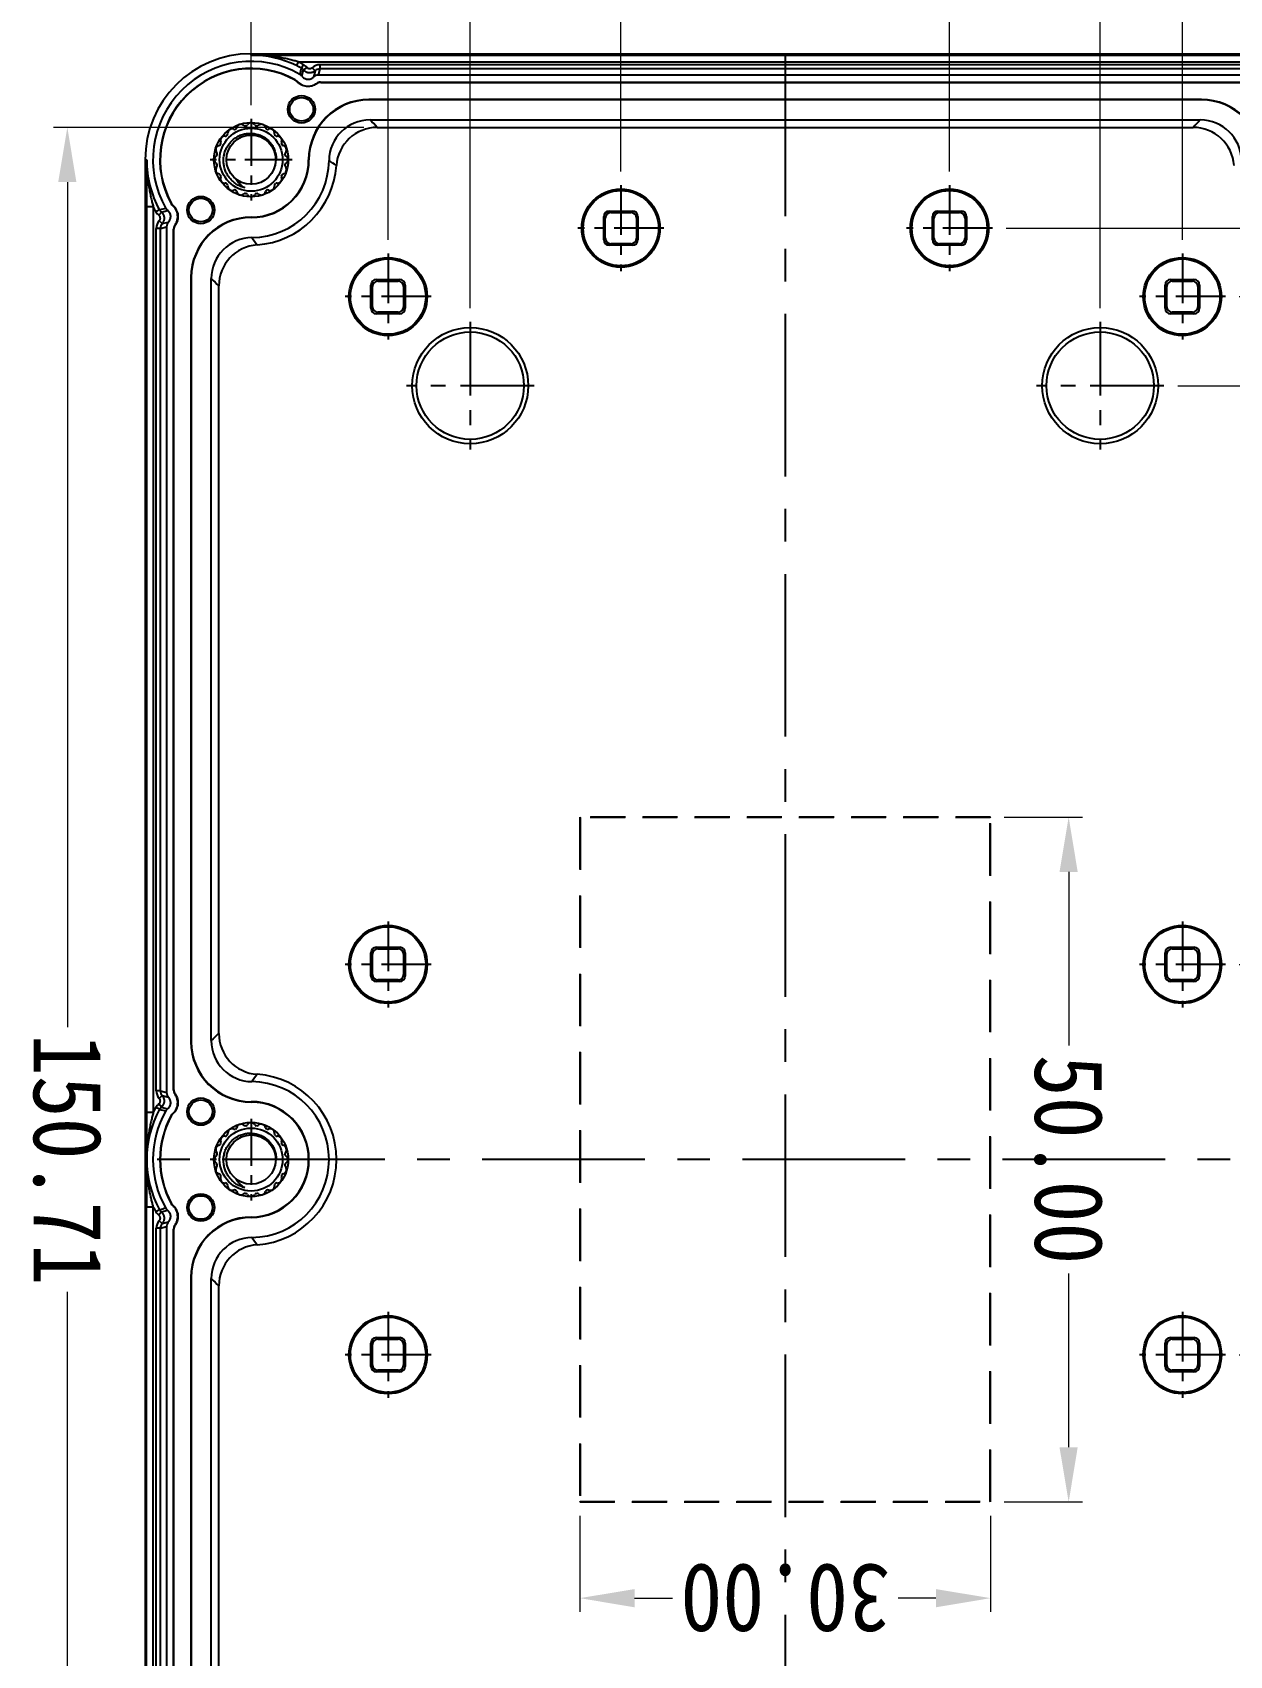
# Model space of a CAD drawing. Header units: millimetres. Extents: x 832 to 1628, y -1651 to -1095.
# Drawn here: x 1083.1 to 1170.5, y -1589.3 to -1470.8 of the extents above; entities that cross this region are included whole.
import ezdxf

# ---------------------------------------------------------------- set-up
doc = ezdxf.new("R2010")
doc.units = ezdxf.units.MM
doc.linetypes.add('CENTER', pattern=[50.8, 31.75, -6.35, 6.35, -6.35])
doc.linetypes.add('HIDDEN', pattern=[9.525, 6.35, -3.175])
doc.layers.add('dim', color=3, linetype='Continuous', lineweight=9)
doc.styles.add('FFS', font='simfang0.ttf', dxfattribs={"width": 0.9})
doc.dimstyles.new('YanXiu', dxfattribs={"dimtxt": 2.5, "dimasz": 2.2, "dimexe": 1, "dimexo": 0.6, "dimgap": 0.66, "dimtad": 0, "dimzin": 1, "dimdsep": 46, "dimtxsty": 'FFS', "dimcen": 0, "dimclrd": 256, "dimclre": 131, "dimclrt": 42, "dimazin": 0, "dimtfac": 1, "dimtofl": 0, "dimtmove": 0, "dimatfit": 3, "dimfxl": 1, "dimlwd": 5, "dimlwe": 5, "dimarcsym": 0})

# ---------------------------------------------------------------- blocks, each defined once
blk = doc.blocks.new('*D57')
at = {"layer": 'Defpoints', "color": 0}
for p in [(-15, 25), (-20.7, -25), (-15, -25)]:
    blk.add_point(p, dxfattribs=at)
at = {"layer": 'dim', "color": 131, "lineweight": 5}
for p, q in [((-16, 25), (-21.7, 25)), ((-16, -25), (-21.7, -25))]:
    blk.add_line(p, q, dxfattribs=at)
at = {"layer": 'dim', "lineweight": 5}
for p, q in [((-20.7, 21), (-20.7, 8.32)), ((-20.7, -21), (-20.7, -8.32))]:
    blk.add_line(p, q, dxfattribs=at)
at = {"layer": 'dim'}
for points in [[(-21.36, 21), (-20.03, 21), (-20.7, 25)], [(-21.36, -21), (-20.03, -21), (-20.7, -25)]]:
    blk.add_solid(points, dxfattribs=at)
at = {"layer": 'dim', "color": 42, "insert": (-20.7, 0), "char_height": 5, "attachment_point": 5, "rotation": 90, "style": 'FFS'}
blk.add_mtext('50.00', dxfattribs=at)
blk = doc.blocks.new('*D58')
at = {"layer": 'Defpoints', "color": 0}
for p in [(15, 32.02), (-15, 25), (15, 25)]:
    blk.add_point(p, dxfattribs=at)
at = {"layer": 'dim', "color": 131, "lineweight": 5}
for p, q in [((-15, 26), (-15, 33.02)), ((15, 26), (15, 33.02))]:
    blk.add_line(p, q, dxfattribs=at)
at = {"layer": 'dim', "lineweight": 5}
for p, q in [((-11, 32.02), (-8.24, 32.02)), ((11, 32.02), (8.24, 32.02))]:
    blk.add_line(p, q, dxfattribs=at)
at = {"layer": 'dim'}
for points in [[(-11, 32.69), (-11, 31.36), (-15, 32.02)], [(11, 32.69), (11, 31.36), (15, 32.02)]]:
    blk.add_solid(points, dxfattribs=at)
at = {"layer": 'dim', "color": 42, "insert": (0, 32.02), "char_height": 5, "attachment_point": 5, "style": 'FFS'}
blk.add_mtext('30.00', dxfattribs=at)
blk = doc.blocks.new('*D59')
at = {"layer": 'Defpoints', "color": 0}
for p in [(-32.14, 14.25), (-52.06, -14.25), (-32.14, -14.25)]:
    blk.add_point(p, dxfattribs=at)
at = {"layer": 'dim', "color": 131, "lineweight": 5}
for p, q in [((-33.14, 14.25), (-53.06, 14.25)), ((-33.14, -14.25), (-53.06, -14.25))]:
    blk.add_line(p, q, dxfattribs=at)
at = {"layer": 'dim', "lineweight": 5}
for p, q in [((-52.06, 10.25), (-52.06, 8.36)), ((-52.06, -10.25), (-52.06, -8.36))]:
    blk.add_line(p, q, dxfattribs=at)
at = {"layer": 'dim'}
for points in [[(-52.72, 10.25), (-51.39, 10.25), (-52.06, 14.25)], [(-52.72, -10.25), (-51.39, -10.25), (-52.06, -14.25)]]:
    blk.add_solid(points, dxfattribs=at)
at = {"layer": 'dim', "color": 42, "insert": (-52.06, 0), "char_height": 5, "attachment_point": 5, "rotation": 90, "style": 'FFS'}
blk.add_mtext('28.50', dxfattribs=at)
blk = doc.blocks.new('*D60')
at = {"layer": 'Defpoints', "color": 0}
for p in [(-27.66, 56.5), (-58.56, -56.5), (-27.66, -56.5)]:
    blk.add_point(p, dxfattribs=at)
at = {"layer": 'dim', "color": 131, "lineweight": 5}
for p, q in [((-28.66, 56.5), (-59.56, 56.5)), ((-28.66, -56.5), (-59.56, -56.5))]:
    blk.add_line(p, q, dxfattribs=at)
at = {"layer": 'dim', "lineweight": 5}
for p, q in [((-58.56, 52.5), (-58.56, 9.84)), ((-58.56, -52.5), (-58.56, -9.84))]:
    blk.add_line(p, q, dxfattribs=at)
at = {"layer": 'dim'}
for points in [[(-59.22, 52.5), (-57.89, 52.5), (-58.56, 56.5)], [(-59.22, -52.5), (-57.89, -52.5), (-58.56, -56.5)]]:
    blk.add_solid(points, dxfattribs=at)
at = {"layer": 'dim', "color": 42, "insert": (-58.56, 0), "char_height": 5, "attachment_point": 5, "rotation": 90, "style": 'FFS'}
blk.add_mtext('113.00', dxfattribs=at)
blk = doc.blocks.new('*D61')
at = {"layer": 'Defpoints', "color": 0}
for p in [(-32.14, 63), (-65.06, -63), (-32.14, -63)]:
    blk.add_point(p, dxfattribs=at)
at = {"layer": 'dim', "color": 131, "lineweight": 5}
for p, q in [((-33.14, 63), (-66.06, 63)), ((-33.14, -63), (-66.06, -63))]:
    blk.add_line(p, q, dxfattribs=at)
at = {"layer": 'dim', "lineweight": 5}
for p, q in [((-65.06, 59), (-65.06, 9.84)), ((-65.06, -59), (-65.06, -9.84))]:
    blk.add_line(p, q, dxfattribs=at)
at = {"layer": 'dim'}
for points in [[(-65.72, 59), (-64.39, 59), (-65.06, 63)], [(-65.72, -59), (-64.39, -59), (-65.06, -63)]]:
    blk.add_solid(points, dxfattribs=at)
at = {"layer": 'dim', "color": 42, "insert": (-65.06, 0), "char_height": 5, "attachment_point": 5, "rotation": 90, "style": 'FFS'}
blk.add_mtext('126.00', dxfattribs=at)
blk = doc.blocks.new('*D62')
at = {"layer": 'Defpoints', "color": 0}
for p in [(-15.14, 68), (-71.56, -68), (-15.14, -68)]:
    blk.add_point(p, dxfattribs=at)
at = {"layer": 'dim', "color": 131, "lineweight": 5}
for p, q in [((-16.14, 68), (-72.56, 68)), ((-16.14, -68), (-72.56, -68))]:
    blk.add_line(p, q, dxfattribs=at)
at = {"layer": 'dim', "lineweight": 5}
for p, q in [((-71.56, 64), (-71.56, 9.84)), ((-71.56, -64), (-71.56, -9.84))]:
    blk.add_line(p, q, dxfattribs=at)
at = {"layer": 'dim'}
for points in [[(-72.22, 64), (-70.89, 64), (-71.56, 68)], [(-72.22, -64), (-70.89, -64), (-71.56, -68)]]:
    blk.add_solid(points, dxfattribs=at)
at = {"layer": 'dim', "color": 42, "insert": (-71.56, 0), "char_height": 5, "attachment_point": 5, "rotation": 90, "style": 'FFS'}
blk.add_mtext('136.00', dxfattribs=at)
blk = doc.blocks.new('*D64')
at = {"layer": 'Defpoints', "color": 0}
for p in [(-12, -71.14), (12, -71.14), (12, -86.22)]:
    blk.add_point(p, dxfattribs=at)
at = {"layer": 'dim', "color": 131, "lineweight": 5}
for p, q in [((-12, -72.14), (-12, -87.22)), ((12, -72.14), (12, -87.22))]:
    blk.add_line(p, q, dxfattribs=at)
at = {"layer": 'dim', "lineweight": 5}
for p, q in [((-16, -86.22), (-20, -86.22)), ((16, -86.22), (20, -86.22))]:
    blk.add_line(p, q, dxfattribs=at)
at = {"layer": 'dim'}
for points in [[(-16, -85.55), (-16, -86.89), (-12, -86.22)], [(16, -85.55), (16, -86.89), (12, -86.22)]]:
    blk.add_solid(points, dxfattribs=at)
at = {"layer": 'dim', "color": 42, "insert": (0, -86.22), "char_height": 5, "attachment_point": 5, "style": 'FFS'}
blk.add_mtext('24.00', dxfattribs=at)
blk = doc.blocks.new('*D65')
at = {"layer": 'Defpoints', "color": 0}
for p in [(-23, -61.16), (23, -61.16), (23, -91.72)]:
    blk.add_point(p, dxfattribs=at)
at = {"layer": 'dim', "color": 131, "lineweight": 5}
for p, q in [((-23, -62.16), (-23, -92.72)), ((23, -62.16), (23, -92.72))]:
    blk.add_line(p, q, dxfattribs=at)
at = {"layer": 'dim', "lineweight": 5}
for p, q in [((-19, -91.72), (-8.37, -91.72)), ((19, -91.72), (8.37, -91.72))]:
    blk.add_line(p, q, dxfattribs=at)
at = {"layer": 'dim'}
for points in [[(-19, -91.05), (-19, -92.39), (-23, -91.72)], [(19, -91.05), (19, -92.39), (23, -91.72)]]:
    blk.add_solid(points, dxfattribs=at)
at = {"layer": 'dim', "color": 42, "insert": (0, -91.72), "char_height": 5, "attachment_point": 5, "style": 'FFS'}
blk.add_mtext('46.00', dxfattribs=at)
blk = doc.blocks.new('*D66')
at = {"layer": 'Defpoints', "color": 0}
for p in [(-29, -66.14), (29, -66.14), (29, -97.22)]:
    blk.add_point(p, dxfattribs=at)
at = {"layer": 'dim', "color": 131, "lineweight": 5}
for p, q in [((-29, -67.14), (-29, -98.22)), ((29, -67.14), (29, -98.22))]:
    blk.add_line(p, q, dxfattribs=at)
at = {"layer": 'dim', "lineweight": 5}
for p, q in [((-25, -97.22), (-8.32, -97.22)), ((25, -97.22), (8.32, -97.22))]:
    blk.add_line(p, q, dxfattribs=at)
at = {"layer": 'dim'}
for points in [[(-25, -96.55), (-25, -97.89), (-29, -97.22)], [(25, -96.55), (25, -97.89), (29, -97.22)]]:
    blk.add_solid(points, dxfattribs=at)
at = {"layer": 'dim', "color": 42, "insert": (0, -97.22), "char_height": 5, "attachment_point": 5, "style": 'FFS'}
blk.add_mtext('58.00', dxfattribs=at)
blk = doc.blocks.new('*D67')
at = {"layer": 'Defpoints', "color": 0}
for p in [(-39, -75.98), (39, -75.98), (39, -102.72)]:
    blk.add_point(p, dxfattribs=at)
at = {"layer": 'dim', "color": 131, "lineweight": 5}
for p, q in [((-39, -76.98), (-39, -103.72)), ((39, -76.98), (39, -103.72))]:
    blk.add_line(p, q, dxfattribs=at)
at = {"layer": 'dim', "lineweight": 5}
for p, q in [((-35, -102.72), (-8.33, -102.72)), ((35, -102.72), (8.33, -102.72))]:
    blk.add_line(p, q, dxfattribs=at)
at = {"layer": 'dim'}
for points in [[(-35, -102.05), (-35, -103.39), (-39, -102.72)], [(35, -102.05), (35, -103.39), (39, -102.72)]]:
    blk.add_solid(points, dxfattribs=at)
at = {"layer": 'dim', "color": 42, "insert": (0, -102.72), "char_height": 5, "attachment_point": 5, "style": 'FFS'}
blk.add_mtext('78.00', dxfattribs=at)
blk = doc.blocks.new('*D68')
at = {"layer": 'Defpoints', "color": 0}
for p in [(29.78, 75.36), (52.42, 75.36), (29.78, -75.36)]:
    blk.add_point(p, dxfattribs=at)
at = {"layer": 'dim', "color": 131, "lineweight": 5}
for p, q in [((30.78, 75.36), (53.42, 75.36)), ((30.78, -75.36), (53.42, -75.36))]:
    blk.add_line(p, q, dxfattribs=at)
at = {"layer": 'dim', "lineweight": 5}
for p, q in [((52.42, 71.36), (52.42, 9.66)), ((52.42, -71.36), (52.42, -9.66))]:
    blk.add_line(p, q, dxfattribs=at)
at = {"layer": 'dim'}
for points in [[(51.76, 71.36), (53.09, 71.36), (52.42, 75.36)], [(51.76, -71.36), (53.09, -71.36), (52.42, -75.36)]]:
    blk.add_solid(points, dxfattribs=at)
at = {"layer": 'dim', "color": 42, "insert": (52.42, 0), "char_height": 5, "attachment_point": 5, "rotation": 90, "style": 'FFS'}
blk.add_mtext('150.71', dxfattribs=at)
blk = doc.blocks.new('*u2')
at = {"color": 7}
for radius in [2.3, 1.8]:
    blk.add_circle((0, 0), radius, dxfattribs=at)
for centre, radius, start, end in [((-0.74, 2.27), 0.315, 48.2919, 167.7081), ((-0.43, 2.62), 0.15, 228.2919, 279.2779), ((0, 0), 2.5, 98.7221, 99.2779), ((-0.4, 2.62), 0.15, 278.7221, 329.7081), ((0, 2.38), 0.315, 30.2919, 149.7081), ((0.4, 2.62), 0.15, 210.2919, 261.2779), ((0, 0), 2.5, 80.7221, 81.2779), ((0.43, 2.62), 0.15, 260.7221, 311.7081), ((0.74, 2.27), 0.315, 12.2919, 131.7081), ((-1.93, 1.4), 0.315, 84.2919, 203.7081), ((-2.36, 1.21), 0.15, 332.7221, 23.7081), ((-1.88, 1.86), 0.15, 264.2919, 315.2779), ((0, 0), 2.5, 134.7221, 135.2779), ((-1.86, 1.88), 0.15, 314.7221, 5.7081), ((-1.4, 1.93), 0.315, 66.2919, 185.7081), ((-1.21, 2.36), 0.15, 246.2919, 297.2779), ((0, 0), 2.5, 116.7221, 117.2779), ((-1.19, 2.37), 0.15, 296.7221, 347.7081), ((1.19, 2.37), 0.15, 192.2919, 243.2779), ((0, 0), 2.5, 62.7221, 63.2779), ((1.21, 2.36), 0.15, 242.7221, 293.7081), ((1.4, 1.93), 0.315, 354.2919, 113.7081), ((1.86, 1.88), 0.15, 174.2919, 225.2779), ((0, 0), 2.5, 44.7221, 45.2779), ((1.88, 1.86), 0.15, 224.7221, 275.7081), ((1.93, 1.4), 0.315, 336.2919, 95.7081), ((2.36, 1.21), 0.15, 156.2919, 207.2779), ((-2.38, 0), 0.315, 120.2919, 239.7081), ((-2.27, 0.74), 0.315, 102.2919, 221.7081), ((-2.62, 0.4), 0.15, 300.2919, 351.2779), ((-2.62, 0.43), 0.15, 350.7221, 41.7081), ((0, 0), 2.5, 170.7221, 171.2779), ((-2.37, 1.19), 0.15, 282.2919, 333.2779), ((0, 0), 2.5, 152.7221, 153.2779), ((-0.02, -0.06), 1.81, 152.3755, 178.1396), ((0, 0), 2.5, 26.7221, 27.2779), ((2.37, 1.19), 0.15, 206.7221, 257.7081), ((2.27, 0.74), 0.315, 318.2919, 77.7081), ((2.62, 0.43), 0.15, 138.2919, 189.2779), ((0, 0), 2.5, 8.7221, 9.2779), ((2.62, 0.4), 0.15, 188.7221, 239.7081), ((2.38, 0), 0.315, 300.2919, 59.7081), ((-2.27, -0.74), 0.315, 138.2919, 257.7081), ((-2.62, -0.4), 0.15, 8.7221, 59.7081), ((-2.62, -0.43), 0.15, 318.2919, 9.2779), ((0, 0), 2.5, 188.7221, 189.2779), ((-2.37, -1.19), 0.15, 26.7221, 77.7081), ((0, 0), 2.5, 206.7221, 207.2779), ((-2.36, -1.21), 0.15, 336.2919, 27.2779), ((2.36, -1.21), 0.15, 152.7221, 203.7081), ((0, 0), 2.5, 332.7221, 333.2779), ((2.37, -1.19), 0.15, 102.2919, 153.2779), ((2.27, -0.74), 0.315, 282.2919, 41.7081), ((2.62, -0.4), 0.15, 120.2919, 171.2779), ((0, 0), 2.5, 350.7221, 351.2779), ((2.62, -0.43), 0.15, 170.7221, 221.7081), ((-1.93, -1.4), 0.315, 156.2919, 275.7081), ((-1.88, -1.86), 0.15, 44.7221, 95.7081), ((0, 0), 2.5, 224.7221, 225.2779), ((-1.86, -1.88), 0.15, 354.2919, 45.2779), ((-1.4, -1.93), 0.315, 174.2919, 293.7081), ((-1.21, -2.36), 0.15, 62.7221, 113.7081), ((0, 0), 2.5, 242.7221, 243.2779), ((-1.19, -2.37), 0.15, 12.2919, 63.2779), ((-0.74, -2.27), 0.315, 192.2919, 311.7081), ((0.74, -2.27), 0.315, 228.2919, 347.7081), ((1.19, -2.37), 0.15, 116.7221, 167.7081), ((0, 0), 2.5, 296.7221, 297.2779), ((1.21, -2.36), 0.15, 66.2919, 117.2779), ((1.4, -1.93), 0.315, 246.2919, 5.7081), ((1.86, -1.88), 0.15, 134.7221, 185.7081), ((0, 0), 2.5, 314.7221, 315.2779), ((1.88, -1.86), 0.15, 84.2919, 135.2779), ((1.93, -1.4), 0.315, 264.2919, 23.7081), ((-0.43, -2.62), 0.15, 80.7221, 131.7081), ((0, 0), 2.5, 260.7221, 261.2779), ((-0.4, -2.62), 0.15, 30.2919, 81.2779), ((0, -2.38), 0.315, 210.2919, 329.7081), ((0.4, -2.62), 0.15, 98.7221, 149.7081), ((0, 0), 2.5, 278.7221, 279.2779), ((0.43, -2.62), 0.15, 48.2919, 99.2779)]:
    blk.add_arc(centre, radius, start, end, dxfattribs=at)
for points, start_tangent, end_tangent in [([(0.47, 2.05), (0.76, 1.95), (1.04, 1.81), (1.29, 1.62), (1.51, 1.41), (1.69, 1.17), (1.84, 0.9), (1.94, 0.61), (2, 0.3), (2.02, 0)], (0.968084, -0.250628), (-0.030097, -0.999547)), ([(1.12, 1.41), (1, 1.59), (0.84, 1.76), (0.67, 1.91), (0.47, 2.05)], (-0.515868, 0.856668), (-0.861506, 0.507748)), ([(2.02, 0), (1.98, -0.33), (1.89, -0.65), (1.75, -0.94), (1.56, -1.21), (1.34, -1.44), (1.08, -1.63), (0.79, -1.78), (0.49, -1.88), (0.18, -1.92), (-0.14, -1.91), (-0.45, -1.85), (-0.74, -1.75), (-1.02, -1.59), (-1.26, -1.39), (-1.46, -1.16), (-1.63, -0.9), (-1.74, -0.61), (-1.81, -0.31), (-1.83, 0)], (-0.030097, -0.999547), (0.033238, 0.999447))]:
    blk.add_spline(points, degree=3, dxfattribs=dict(at, start_tangent=start_tangent, end_tangent=end_tangent))
blk = doc.blocks.new('u179')
at = {"color": 1, "linetype": 'CENTER', "ltscale": 0.373905}
for p, q in [((0, -80.738), (0, 80.738)), ((-46.738, 0), (46.738, 0))]:
    blk.add_line(p, q, dxfattribs=at)
at = {"color": 7}
for p, q in [((46.738, -73), (46.738, 73)), ((46.142, 69.558), (46.142, 3.442)), ((46.642, 69.558), (46.642, 3.442)), ((44.641, 67.919), (44.641, 5.081)), ((44.662, 67.926), (44.662, 5.074)), ((45.173, 4.897), (45.173, 68.103)), ((45.628, 67.984), (45.628, 5.016)), ((45.928, 67.984), (45.928, 5.016)), ((41.907, 64.313), (41.907, 8.687)), ((43.369, 8.6), (43.369, 64.4)), ((43.395, 8.6), (43.395, 64.4)), ((41.357, 63.785), (41.357, 9.215)), ((-29.737, 15.387), (-29.85, 15.5)), ((-29.85, 15.5), (-28.15, 15.5)), ((-28.263, 15.387), (-28.15, 15.5)), ((28.15, 15.5), (29.85, 15.5)), ((28.263, 15.387), (28.15, 15.5)), ((29.737, 15.387), (29.85, 15.5)), ((-30.137, 14.987), (-30.25, 15.1)), ((-30.25, 13.4), (-30.25, 15.1)), ((-30.137, 13.513), (-30.137, 14.987)), ((-29.737, 15.387), (-28.263, 15.387)), ((-27.863, 14.987), (-27.75, 15.1)), ((-27.863, 14.987), (-27.863, 13.513)), ((-27.75, 15.1), (-27.75, 13.4)), ((27.75, 13.4), (27.75, 15.1)), ((27.863, 14.987), (27.75, 15.1)), ((27.863, 13.513), (27.863, 14.987)), ((28.263, 15.387), (29.737, 15.387)), ((30.137, 14.987), (30.25, 15.1)), ((30.137, 14.987), (30.137, 13.513)), ((30.25, 15.1), (30.25, 13.4)), ((-30.137, 13.513), (-30.25, 13.4)), ((-29.737, 13.113), (-29.85, 13)), ((-28.263, 13.113), (-29.737, 13.113)), ((-28.263, 13.113), (-28.15, 13)), ((-27.863, 13.513), (-27.75, 13.4)), ((27.863, 13.513), (27.75, 13.4)), ((28.263, 13.113), (28.15, 13)), ((29.737, 13.113), (28.263, 13.113)), ((29.737, 13.113), (29.85, 13)), ((30.137, 13.513), (30.25, 13.4)), ((-28.15, 13), (-29.85, 13)), ((29.85, 13), (28.15, 13)), ((43.369, 8.6), (43.395, 8.6)), ((44.567, 4.78), (44.547, 4.789)), ((45.628, 5.016), (45.173, 4.897)), ((45.628, 5.016), (45.928, 5.016)), ((38.998, 4.226), (38.998, 4.2)), ((45.49, 4.671), (45.035, 4.552)), ((45.555, 3.824), (45.099, 3.705)), ((45.49, 4.671), (45.707, 4.464)), ((45.555, 3.824), (45.738, 4.062)), ((45.689, 3.668), (45.952, 3.812)), ((44.725, 3.355), (44.709, 3.341)), ((44.831, 3.223), (44.814, 3.209)), ((46.642, 3.442), (46.142, 3.442)), ((44.725, -3.355), (44.709, -3.341)), ((44.831, -3.223), (44.814, -3.209)), ((46.142, -69.558), (46.142, -3.442)), ((46.142, -3.442), (46.642, -3.442)), ((46.642, -69.558), (46.642, -3.442)), ((38.998, -4.226), (38.998, -4.2)), ((45.49, -4.671), (45.035, -4.552)), ((45.555, -3.824), (45.099, -3.705)), ((45.49, -4.671), (45.707, -4.464)), ((45.555, -3.824), (45.738, -4.062)), ((45.689, -3.668), (45.952, -3.812)), ((44.567, -4.78), (44.547, -4.789)), ((44.641, -5.081), (44.641, -67.919)), ((44.662, -5.074), (44.662, -67.926)), ((45.173, -68.103), (45.173, -4.897)), ((45.628, -5.016), (45.173, -4.897)), ((45.628, -5.016), (45.628, -67.984)), ((45.628, -5.016), (45.928, -5.016)), ((45.928, -5.016), (45.928, -67.984)), ((41.357, -9.215), (41.357, -63.785)), ((41.907, -8.687), (41.907, -64.313)), ((43.369, -64.4), (43.369, -8.6)), ((43.369, -8.6), (43.395, -8.6)), ((43.395, -64.4), (43.395, -8.6)), ((-29.737, -13.113), (-29.85, -13)), ((-29.85, -13), (-28.15, -13)), ((-28.263, -13.113), (-28.15, -13)), ((28.15, -13), (29.85, -13)), ((28.263, -13.113), (28.15, -13)), ((29.737, -13.113), (29.85, -13)), ((-30.137, -13.513), (-30.25, -13.4)), ((-30.25, -15.1), (-30.25, -13.4)), ((-30.137, -14.987), (-30.137, -13.513)), ((-29.737, -13.113), (-28.263, -13.113)), ((-27.863, -13.513), (-27.75, -13.4)), ((-27.863, -13.513), (-27.863, -14.987)), ((-27.75, -13.4), (-27.75, -15.1)), ((27.75, -15.1), (27.75, -13.4)), ((27.863, -13.513), (27.75, -13.4)), ((27.863, -14.987), (27.863, -13.513)), ((28.263, -13.113), (29.737, -13.113)), ((30.137, -13.513), (30.25, -13.4)), ((30.137, -13.513), (30.137, -14.987)), ((30.25, -13.4), (30.25, -15.1)), ((-30.137, -14.987), (-30.25, -15.1)), ((-29.737, -15.387), (-29.85, -15.5)), ((-28.263, -15.387), (-29.737, -15.387)), ((-28.263, -15.387), (-28.15, -15.5)), ((-27.863, -14.987), (-27.75, -15.1)), ((27.863, -14.987), (27.75, -15.1)), ((28.263, -15.387), (28.15, -15.5)), ((29.737, -15.387), (28.263, -15.387)), ((29.737, -15.387), (29.85, -15.5)), ((30.137, -14.987), (30.25, -15.1)), ((-28.15, -15.5), (-29.85, -15.5)), ((29.85, -15.5), (28.15, -15.5)), ((-30.137, -62.263), (-30.25, -62.15)), ((-30.25, -63.85), (-30.25, -62.15)), ((-30.137, -63.737), (-30.137, -62.263)), ((-29.85, -61.75), (-28.15, -61.75)), ((-29.737, -61.863), (-29.85, -61.75)), ((-29.737, -61.863), (-28.263, -61.863)), ((-28.263, -61.863), (-28.15, -61.75)), ((-27.863, -62.263), (-27.75, -62.15)), ((-27.863, -62.263), (-27.863, -63.737)), ((-27.75, -62.15), (-27.75, -63.85)), ((27.863, -62.263), (27.75, -62.15)), ((27.75, -63.85), (27.75, -62.15)), ((27.863, -63.737), (27.863, -62.263)), ((28.15, -61.75), (29.85, -61.75)), ((28.263, -61.863), (28.15, -61.75)), ((28.263, -61.863), (29.737, -61.863)), ((29.737, -61.863), (29.85, -61.75)), ((30.137, -62.263), (30.25, -62.15)), ((30.137, -62.263), (30.137, -63.737)), ((30.25, -62.15), (30.25, -63.85)), ((-30.137, -63.737), (-30.25, -63.85)), ((-27.863, -63.737), (-27.75, -63.85)), ((27.863, -63.737), (27.75, -63.85)), ((30.137, -63.737), (30.25, -63.85)), ((-29.737, -64.137), (-29.85, -64.25)), ((-28.15, -64.25), (-29.85, -64.25)), ((-28.263, -64.137), (-29.737, -64.137)), ((-28.263, -64.137), (-28.15, -64.25)), ((28.263, -64.137), (28.15, -64.25)), ((29.85, -64.25), (28.15, -64.25)), ((29.737, -64.137), (28.263, -64.137)), ((29.737, -64.137), (29.85, -64.25)), ((43.369, -64.4), (43.395, -64.4)), ((-13.137, -67.263), (-13.25, -67.15)), ((-13.25, -68.85), (-13.25, -67.15)), ((-13.137, -68.737), (-13.137, -67.263)), ((-12.85, -66.75), (-11.15, -66.75)), ((-12.737, -66.863), (-12.85, -66.75)), ((-12.737, -66.863), (-11.263, -66.863)), ((-11.263, -66.863), (-11.15, -66.75)), ((-10.863, -67.263), (-10.75, -67.15)), ((-10.863, -67.263), (-10.863, -68.737)), ((-10.75, -67.15), (-10.75, -68.85)), ((10.863, -67.263), (10.75, -67.15)), ((10.75, -68.85), (10.75, -67.15)), ((10.863, -68.737), (10.863, -67.263)), ((11.15, -66.75), (12.85, -66.75)), ((11.263, -66.863), (11.15, -66.75)), ((11.263, -66.863), (12.737, -66.863)), ((12.737, -66.863), (12.85, -66.75)), ((13.137, -67.263), (13.25, -67.15)), ((13.137, -67.263), (13.137, -68.737)), ((13.25, -67.15), (13.25, -68.85)), ((44.567, -68.22), (44.547, -68.211)), ((45.49, -68.329), (45.035, -68.448)), ((45.628, -67.984), (45.173, -68.103)), ((45.49, -68.329), (45.707, -68.536)), ((45.628, -67.984), (45.928, -67.984)), ((-13.137, -68.737), (-13.25, -68.85)), ((-12.737, -69.137), (-12.85, -69.25)), ((-11.15, -69.25), (-12.85, -69.25)), ((-11.263, -69.137), (-12.737, -69.137)), ((-11.263, -69.137), (-11.15, -69.25)), ((-10.863, -68.737), (-10.75, -68.85)), ((10.863, -68.737), (10.75, -68.85)), ((11.263, -69.137), (11.15, -69.25)), ((12.85, -69.25), (11.15, -69.25)), ((12.737, -69.137), (11.263, -69.137)), ((12.737, -69.137), (12.85, -69.25)), ((13.137, -68.737), (13.25, -68.85)), ((38.998, -68.774), (38.998, -68.8)), ((44.725, -69.645), (44.709, -69.659)), ((44.831, -69.777), (44.814, -69.791)), ((45.555, -69.176), (45.099, -69.295)), ((45.555, -69.176), (45.738, -68.938)), ((45.689, -69.332), (45.952, -69.188)), ((46.142, -69.558), (46.642, -69.558)), ((34.774, -72.998), (34.8, -72.998)), ((46.738, -73), (46.628, -73)), ((29.785, -75.357), (-29.785, -75.357)), ((30.313, -75.907), (-30.313, -75.907)), ((-30.4, -77.369), (30.4, -77.369)), ((-30.4, -77.369), (-30.4, -77.395)), ((-30.4, -77.395), (30.4, -77.395)), ((30.4, -77.369), (30.4, -77.395)), ((-34.103, -79.173), (34.103, -79.173)), ((33.926, -78.662), (-33.926, -78.662)), ((33.919, -78.641), (-33.919, -78.641)), ((33.984, -79.628), (34.103, -79.173)), ((34.22, -78.567), (34.211, -78.547)), ((34.329, -79.49), (34.448, -79.035)), ((35.295, -79.099), (35.176, -79.555)), ((35.645, -78.725), (35.659, -78.709)), ((35.777, -78.831), (35.791, -78.814)), ((35.558, -80.142), (-35.558, -80.142)), ((-33.984, -79.628), (33.984, -79.628)), ((-33.984, -79.928), (33.984, -79.928)), ((33.984, -79.928), (33.984, -79.628)), ((34.536, -79.707), (34.329, -79.49)), ((34.938, -79.738), (35.176, -79.555)), ((35.188, -79.952), (35.332, -79.689)), ((35.558, -80.142), (35.688, -79.872)), ((39.018, -80.738), (-39.018, -80.738)), ((39.018, -80.642), (-39, -80.642)), ((39.018, -80.738), (39.018, -80.642))]:
    blk.add_line(p, q, dxfattribs=at)
at = {"color": 3, "linetype": 'HIDDEN', "ltscale": 0.4}
for p, q in [((15, 25), (-15, 25)), ((14.974, 24.974), (-14.974, 24.974)), ((-15, -25), (15, -25)), ((-14.974, -24.974), (14.974, -24.974))]:
    blk.add_line(p, q, dxfattribs=at)
at = {"color": 3, "linetype": 'HIDDEN', "ltscale": 0.6}
for p, q in [((-15, 25), (-15, -25)), ((-14.974, 24.974), (-14.974, -24.974)), ((14.974, -24.974), (14.974, 24.974)), ((15, -25), (15, 25))]:
    blk.add_line(p, q, dxfattribs=at)
at = {"color": 3, "linetype": 'HIDDEN'}
for p, q in [((-15, 25), (-14.974, 24.974)), ((15, 25), (14.974, 24.974)), ((-15, -25), (-14.974, -24.974)), ((15, -25), (14.974, -24.974))]:
    blk.add_line(p, q, dxfattribs=at)
at = {"color": 1, "linetype": 'CENTER', "ltscale": 0.114189}
for p, q in [((-29, 11.11), (-29, 17.39)), ((29, 11.11), (29, 17.39)), ((-32.14, 14.25), (-25.86, 14.25)), ((25.86, 14.25), (32.14, 14.25)), ((-29, -17.39), (-29, -11.11)), ((29, -17.39), (29, -11.11)), ((-32.14, -14.25), (-25.86, -14.25)), ((25.86, -14.25), (32.14, -14.25)), ((-29, -66.14), (-29, -59.86)), ((29, -66.14), (29, -59.86)), ((-32.14, -63), (-25.86, -63)), ((25.86, -63), (32.14, -63)), ((-12, -71.14), (-12, -64.86)), ((12, -71.14), (12, -64.86)), ((-15.14, -68), (-8.86, -68)), ((8.86, -68), (15.14, -68))]:
    blk.add_line(p, q, dxfattribs=at)
at = {"color": 1, "linetype": 'CENTER', "ltscale": 0.10854}
for p, q in [((39, -2.985), (39, 2.985)), ((36.015, 0), (41.985, 0)), ((39, -75.985), (39, -70.015)), ((36.015, -73), (41.985, -73))]:
    blk.add_line(p, q, dxfattribs=at)
at = {"color": 1, "linetype": 'CENTER', "ltscale": 0.169433}
for p, q in [((-23, -61.159), (-23, -51.841)), ((23, -61.159), (23, -51.841)), ((-27.659, -56.5), (-18.341, -56.5)), ((18.341, -56.5), (27.659, -56.5))]:
    blk.add_line(p, q, dxfattribs=at)
at = {"color": 7}
for centre, radius in [((-29, 14.25), 2.855), ((-29, 14.25), 2.75), ((29, 14.25), 2.855), ((29, 14.25), 2.75), ((42.677, 3.5), 1), ((42.677, 3.5), 0.86), ((39, 0), 2.713), ((42.677, -3.5), 1), ((42.677, -3.5), 0.86), ((-29, -14.25), 2.855), ((-29, -14.25), 2.75), ((29, -14.25), 2.855), ((29, -14.25), 2.75), ((-23, -56.5), 4.236), ((-23, -56.5), 3.921), ((23, -56.5), 4.236), ((23, -56.5), 3.921), ((-29, -63), 2.855), ((-29, -63), 2.75), ((29, -63), 2.855), ((29, -63), 2.75), ((-12, -68), 2.855), ((12, -68), 2.855), ((-12, -68), 2.75), ((12, -68), 2.75), ((42.677, -69.323), 1), ((42.677, -69.323), 0.86), ((39, -73), 2.713), ((35.323, -76.677), 1), ((35.323, -76.677), 0.86)]:
    blk.add_circle(centre, radius, dxfattribs=at)
for centre, radius, start, end in [((38.358, 9.215), 2.999, 273.98511, 0.00278), ((38.908, 8.687), 2.999, 270.60739, 0.0034), ((38.995, 8.6), 4.4, 270.03152, 0), ((38.995, 8.6), 4.374, 270.03152, 0), ((23.703, -9.72), 25.889, 45.31908, 47.00616), ((39, 0), 6.238, 93.98792, 266.01208), ((27.158, -2.132), 14.14, 33.57423, 36.21779), ((39, 0), 5.688, 90.61078, 269.38922), ((44.142, 5.081), 0.5, 324.30068, 0.00057), ((44.162, 5.074), 0.5, 324.05702, 0.00058), ((41.479, -4.747), 10.324, 72.04081, 72.16301), ((44.673, 4.897), 0.5, 316.37599, 359.99885), ((45.128, 5.016), 0.5, 316.36889, 359.99468), ((45.128, 5.016), 0.8, 316.37593, 359.99852), ((39, 0), 4.226, 90.03152, 269.96848), ((39, 0), 4.2, 90.03152, 269.96848), ((44.794, 3.309), 0.5, 29.73049, 52.45348), ((39, 0), 7.173, 330.26979, 29.73021), ((35.706, 44.161), 41.706, 283.19917, 283.84945), ((45.25, 3.427), 0.5, 28.74097, 52.48109), ((39, 0), 7.628, 331.2621, 28.7379), ((45.25, 3.427), 0.8, 28.73829, 52.47497), ((39, 0), 7.928, 25.73117, 28.7379), ((44.377, 2.968), 0.5, 28.89668, 48.31526), ((44.393, 2.981), 0.5, 28.93014, 48.44543), ((39, 0), 6.641, 331.10325, 28.89675), ((39, 0), 6.662, 331.06979, 28.93021), ((-560.996, 4.228), 607.639, 359.60131, 359.92587), ((-540.864, -4.142), 587.507, 0.068246, 0.403931), ((44.377, -2.968), 0.5, 311.68467, 331.10333), ((44.393, -2.981), 0.5, 311.5545, 331.06986), ((39, 0), 7.928, 331.2621, 334.26883), ((38.995, -8.6), 4.4, 0, 89.96848), ((38.995, -8.6), 4.374, 0, 89.96848), ((44.673, -4.897), 0.5, 0.00115, 43.62401), ((44.794, -3.309), 0.5, 307.54655, 330.26952), ((36.004, -42.922), 40.431, 76.1403, 76.81108), ((45.128, -5.016), 0.5, 0.00579, 43.63064), ((45.25, -3.427), 0.5, 307.51929, 331.25866), ((45.128, -5.016), 0.8, 0.00171, 43.62377), ((45.25, -3.427), 0.8, 307.5253, 331.26144), ((27.158, 2.132), 14.14, 323.78221, 326.42577), ((38.908, -8.687), 2.999, 359.9966, 89.39261), ((44.142, -5.081), 0.5, 359.99943, 35.6993), ((44.162, -5.074), 0.5, 359.99942, 35.94296), ((41.479, 4.747), 10.324, 287.83699, 287.95919), ((38.358, -9.215), 2.999, 359.99721, 86.01489), ((23.703, 9.72), 25.889, 312.99384, 314.68092), ((38.358, -63.785), 2.999, 273.98511, 0.00279), ((23.721, -82.702), 25.863, 45.31824, 47.007), ((38.908, -64.313), 2.999, 270.60739, 0.00339), ((38.995, -64.4), 4.4, 270.03152, 0), ((38.995, -64.4), 4.374, 270.03152, 0), ((39, -73), 6.238, 93.98792, 176.01208), ((39, -73), 5.688, 90.61078, 179.38922), ((27.174, -75.121), 14.121, 33.57246, 36.21956), ((44.142, -67.919), 0.5, 324.29921, 0.00057), ((44.162, -67.926), 0.5, 324.05563, 0.00058), ((41.478, -77.749), 10.326, 72.04048, 72.16265), ((44.673, -68.103), 0.5, 316.37599, 359.99885), ((45.128, -67.984), 0.5, 316.36889, 359.99468), ((45.128, -67.984), 0.8, 316.37593, 359.99852), ((39, -73), 4.226, 90.03152, 179.96848), ((39, -73), 4.2, 90.03152, 179.96848), ((39, -73), 7.173, 240.26979, 29.73021), ((39, -73), 6.662, 241.0698, 28.93024), ((39, -73), 6.641, 241.10326, 28.89678), ((44.377, -70.032), 0.5, 28.89671, 48.31404), ((44.393, -70.019), 0.5, 28.93017, 48.44421), ((44.794, -69.691), 0.5, 29.73048, 52.45347), ((35.706, -28.839), 41.706, 283.19917, 283.84945), ((45.25, -69.573), 0.5, 28.74097, 52.48509), ((39, -73), 7.628, 0, 28.7379), ((45.25, -69.573), 0.8, 28.73829, 52.47497), ((39, -73), 7.928, 25.73117, 28.7379), ((-536.882, -68.875), 583.524, 359.594927, 359.932902), ((-30.4, -72.995), 4.4, 180.03152, 270), ((-30.4, -72.995), 4.374, 180.03152, 270), ((-30.313, -72.908), 2.999, 180.60739, 270.00339), ((-29.785, -72.358), 2.999, 183.98511, 270.00279), ((29.785, -72.358), 2.999, 269.99721, 356.01489), ((30.313, -72.908), 2.999, 269.99661, 359.39261), ((30.4, -72.995), 4.4, 270, 359.96848), ((30.4, -72.995), 4.374, 270, 359.96848), ((41.121, -61.174), 14.121, 233.78044, 236.42754), ((39, -73), 7.738, 270.13232, 0), ((-48.702, -57.721), 25.863, 315.31824, 317.007), ((48.702, -57.721), 25.863, 222.993, 224.68176), ((33.919, -78.142), 0.5, 269.99943, 305.69915), ((43.748, -75.479), 10.325, 197.83702, 197.95921), ((33.926, -78.162), 0.5, 269.99942, 305.94281), ((34.103, -78.673), 0.5, 270.00115, 313.62401), ((35.691, -78.794), 0.5, 217.54655, 240.26952), ((-4.032, -69.975), 40.545, 346.13865, 346.80753), ((36.019, -78.393), 0.5, 221.55408, 241.06988), ((36.032, -78.377), 0.5, 221.68425, 241.10334), ((33.984, -79.128), 0.5, 270.0137, 313.62709), ((33.984, -79.128), 0.801, 270.01867, 313.60649), ((35.573, -79.249), 0.801, 217.54096, 241.24578), ((35.573, -79.25), 0.5, 217.50222, 241.25605), ((39, -73), 7.928, 241.2621, 244.26849), ((39, -73), 7.628, 241.26192, 244.26849), ((39.051, -72.916), 7.726, 244.1946, 269.75041)]:
    blk.add_arc(centre, radius, start, end, dxfattribs=at)
for centre, major_axis, start_param, end_param in [((-29.85, 15.1), (0.283, -0.283), 2.3563468, 3.9268385), ((-28.15, 15.1), (-0.283, -0.283), 2.3563468, 3.9268385), ((28.15, 15.1), (0.283, -0.283), 2.3563468, 3.9268385), ((29.85, 15.1), (-0.283, -0.283), 2.3563468, 3.9268385), ((-29.736, 14.986), (-0.283, 0.283), -0.7852459, 0.7852459), ((-28.264, 14.986), (0.283, 0.283), -0.7852459, 0.7852459), ((28.264, 14.986), (-0.283, 0.283), -0.7852459, 0.7852459), ((29.736, 14.986), (0.283, 0.283), -0.7852459, 0.7852459), ((-29.85, 13.4), (0.283, 0.283), 2.3563468, 3.9268385), ((-29.736, 13.514), (-0.283, -0.283), -0.7852459, 0.7852459), ((-28.264, 13.514), (0.283, -0.283), -0.7852459, 0.7852459), ((-28.15, 13.4), (-0.283, 0.283), 2.3563468, 3.9268385), ((28.15, 13.4), (0.283, 0.283), 2.3563468, 3.9268385), ((28.264, 13.514), (-0.283, -0.283), -0.7852459, 0.7852459), ((29.736, 13.514), (0.283, -0.283), -0.7852459, 0.7852459), ((29.85, 13.4), (-0.283, 0.283), 2.3563468, 3.9268385), ((-29.85, -13.4), (0.283, -0.283), 2.3563468, 3.9268385), ((-28.15, -13.4), (-0.283, -0.283), 2.3563468, 3.9268385), ((28.15, -13.4), (0.283, -0.283), 2.3563468, 3.9268385), ((29.85, -13.4), (-0.283, -0.283), 2.3563468, 3.9268385), ((-29.736, -13.514), (-0.283, 0.283), -0.7852459, 0.7852459), ((-28.264, -13.514), (0.283, 0.283), -0.7852459, 0.7852459), ((28.264, -13.514), (-0.283, 0.283), -0.7852459, 0.7852459), ((29.736, -13.514), (0.283, 0.283), -0.7852459, 0.7852459), ((-29.85, -15.1), (0.283, 0.283), 2.3563468, 3.9268385), ((-29.736, -14.986), (-0.283, -0.283), -0.7852459, 0.7852459), ((-28.264, -14.986), (0.283, -0.283), -0.7852459, 0.7852459), ((-28.15, -15.1), (-0.283, 0.283), 2.3563468, 3.9268385), ((28.15, -15.1), (0.283, 0.283), 2.3563468, 3.9268385), ((28.264, -14.986), (-0.283, -0.283), -0.7852459, 0.7852459), ((29.736, -14.986), (0.283, -0.283), -0.7852459, 0.7852459), ((29.85, -15.1), (-0.283, 0.283), 2.3563468, 3.9268385), ((-29.85, -62.15), (0.283, -0.283), 2.3563468, 3.9268385), ((-29.736, -62.264), (-0.283, 0.283), -0.7852459, 0.7852459), ((-28.264, -62.264), (0.283, 0.283), -0.7852459, 0.7852459), ((-28.15, -62.15), (-0.283, -0.283), 2.3563468, 3.9268385), ((28.15, -62.15), (0.283, -0.283), 2.3563468, 3.9268385), ((28.264, -62.264), (-0.283, 0.283), -0.7852459, 0.7852459), ((29.736, -62.264), (0.283, 0.283), -0.7852459, 0.7852459), ((29.85, -62.15), (-0.283, -0.283), 2.3563468, 3.9268385), ((-29.85, -63.85), (0.283, 0.283), 2.3563468, 3.9268385), ((-29.736, -63.736), (-0.283, -0.283), -0.7852459, 0.7852459), ((-28.264, -63.736), (0.283, -0.283), -0.7852459, 0.7852459), ((-28.15, -63.85), (-0.283, 0.283), 2.3563468, 3.9268385), ((28.15, -63.85), (0.283, 0.283), 2.3563468, 3.9268385), ((28.264, -63.736), (-0.283, -0.283), -0.7852459, 0.7852459), ((29.736, -63.736), (0.283, -0.283), -0.7852459, 0.7852459), ((29.85, -63.85), (-0.283, 0.283), 2.3563468, 3.9268385), ((-12.85, -67.15), (0.283, -0.283), 2.3563468, 3.9268385), ((-12.736, -67.264), (-0.283, 0.283), -0.7852459, 0.7852459), ((-11.264, -67.264), (0.283, 0.283), -0.7852459, 0.7852459), ((-11.15, -67.15), (-0.283, -0.283), 2.3563468, 3.9268385), ((11.15, -67.15), (0.283, -0.283), 2.3563468, 3.9268385), ((11.264, -67.264), (-0.283, 0.283), -0.7852459, 0.7852459), ((12.736, -67.264), (0.283, 0.283), -0.7852459, 0.7852459), ((12.85, -67.15), (-0.283, -0.283), 2.3563468, 3.9268385), ((-12.85, -68.85), (0.283, 0.283), 2.3563468, 3.9268385), ((-12.736, -68.736), (-0.283, -0.283), -0.7852459, 0.7852459), ((-11.264, -68.736), (0.283, -0.283), -0.7852459, 0.7852459), ((-11.15, -68.85), (-0.283, 0.283), 2.3563468, 3.9268385), ((11.15, -68.85), (0.283, 0.283), 2.3563468, 3.9268385), ((11.264, -68.736), (-0.283, -0.283), -0.7852459, 0.7852459), ((12.736, -68.736), (0.283, -0.283), -0.7852459, 0.7852459), ((12.85, -68.85), (-0.283, 0.283), 2.3563468, 3.9268385)]:
    blk.add_ellipse(centre, major_axis=major_axis, ratio=0.9996955, start_param=start_param, end_param=end_param, dxfattribs=at)
for points, start_tangent, end_tangent in [([(44.709, 3.341), (44.574, 3.486), (44.466, 3.654), (44.39, 3.838), (44.348, 4.033), (44.345, 4.232), (44.378, 4.429), (44.446, 4.617), (44.547, 4.789)], (-0.7468144, 0.6650325), (0.5835235, 0.8120962)), ([(44.567, 4.78), (44.43, 4.524), (44.366, 4.067), (44.503, 3.63), (44.725, 3.355)], (-0.5869716, -0.8096075), (0.7483233, -0.6633341)), ([(45.035, 4.552), (44.907, 4.348), (44.875, 4.11), (44.946, 3.884), (45.099, 3.705)], (-0.6899065, -0.7238985), (0.7928553, -0.60941)), ([(45.49, 4.671), (45.445, 4.618), (45.407, 4.559), (45.375, 4.497), (45.351, 4.429), (45.334, 4.356), (45.328, 4.281), (45.333, 4.205), (45.348, 4.133), (45.372, 4.065), (45.403, 3.999), (45.444, 3.937), (45.494, 3.878), (45.555, 3.824)], (-0.6898575, -0.7239452), (0.7930248, -0.6091893)), ([(45.707, 4.464), (45.685, 4.438), (45.666, 4.409), (45.65, 4.377), (45.638, 4.344), (45.631, 4.311), (45.628, 4.278), (45.63, 4.246), (45.637, 4.213), (45.649, 4.179), (45.664, 4.147), (45.685, 4.116), (45.709, 4.087), (45.738, 4.062)], (-0.6898877, -0.7239165), (0.7930906, -0.6091037)), ([(46.142, 3.442), (46.211, 3.187), (46.28, 2.905), (46.35, 2.595), (46.419, 2.253), (46.483, 1.879), (46.54, 1.471), (46.586, 1.023), (46.617, 0.534), (46.628, 0)], (0.2670057, -0.9636949), (-0.0020486, -0.9999979)), ([(46.142, -3.442), (46.221, -3.144), (46.302, -2.811), (46.381, -2.445), (46.456, -2.044), (46.522, -1.605), (46.577, -1.122), (46.615, -0.59), (46.628, 0)], (0.2670006, 0.9636964), (-0.0020523, 0.9999979)), ([(44.547, -4.789), (44.447, -4.618), (44.378, -4.431), (44.345, -4.234), (44.348, -4.035), (44.389, -3.84), (44.465, -3.656), (44.573, -3.487), (44.709, -3.341)], (-0.5835232, 0.8120965), (0.7468152, 0.6650316)), ([(44.725, -3.355), (44.503, -3.63), (44.366, -4.067), (44.43, -4.524), (44.567, -4.78)], (-0.7483242, -0.6633332), (0.5869713, -0.8096077)), ([(45.099, -3.705), (44.946, -3.884), (44.875, -4.11), (44.907, -4.348), (45.035, -4.552)], (-0.7928551, -0.6094102), (0.6899065, -0.7238985)), ([(45.555, -3.824), (45.494, -3.878), (45.441, -3.941), (45.398, -4.009), (45.366, -4.078), (45.344, -4.148), (45.331, -4.219), (45.328, -4.291), (45.336, -4.364), (45.353, -4.438), (45.383, -4.514), (45.427, -4.592), (45.49, -4.671)], (-0.7930241, -0.6091902), (0.6898869, -0.7239172)), ([(45.738, -4.062), (45.709, -4.087), (45.683, -4.118), (45.662, -4.152), (45.646, -4.186), (45.635, -4.22), (45.63, -4.252), (45.628, -4.282), (45.631, -4.314), (45.64, -4.349), (45.654, -4.386), (45.676, -4.425), (45.707, -4.464)], (-0.7930986, -0.6090933), (0.6898444, -0.7239576)), ([(44.709, -69.659), (44.574, -69.514), (44.466, -69.346), (44.39, -69.162), (44.348, -68.967), (44.345, -68.768), (44.378, -68.571), (44.446, -68.383), (44.547, -68.211)], (-0.7468002, 0.6650484), (0.5835443, 0.8120813)), ([(44.567, -68.22), (44.428, -68.481), (44.367, -68.94), (44.505, -69.373), (44.725, -69.645)], (-0.5869912, -0.8095933), (0.7483093, -0.66335)), ([(45.035, -68.448), (44.907, -68.652), (44.875, -68.888), (44.945, -69.114), (45.099, -69.295)], (-0.6899065, -0.7238985), (0.7928553, -0.60941)), ([(45.49, -68.329), (45.444, -68.384), (45.405, -68.443), (45.374, -68.506), (45.35, -68.572), (45.335, -68.643), (45.328, -68.721), (45.335, -68.807), (45.358, -68.898), (45.399, -68.992), (45.463, -69.087), (45.555, -69.176)], (-0.6898632, -0.7239397), (0.7930765, -0.6091221)), ([(45.707, -68.536), (45.685, -68.563), (45.666, -68.592), (45.65, -68.624), (45.638, -68.656), (45.631, -68.689), (45.628, -68.722), (45.631, -68.76), (45.642, -68.802), (45.662, -68.849), (45.694, -68.896), (45.738, -68.938)], (-0.6898973, -0.7239073), (0.7929104, -0.6093382)), ([(46.628, -73), (46.616, -72.43), (46.578, -71.883), (46.52, -71.376), (46.45, -70.923), (46.375, -70.523), (46.297, -70.166), (46.219, -69.845), (46.142, -69.558)], (0.0020479, 0.9999979), (-0.2669987, 0.9636969)), ([(34.211, -78.547), (34.382, -78.447), (34.569, -78.378), (34.766, -78.345), (34.965, -78.348), (35.16, -78.389), (35.344, -78.465), (35.513, -78.573), (35.659, -78.709)], (0.812098, 0.5835211), (0.6650261, -0.7468201)), ([(35.645, -78.725), (35.37, -78.503), (34.933, -78.366), (34.476, -78.43), (34.22, -78.567)], (-0.6633277, 0.7483291), (-0.8096093, -0.5869692)), ([(34.329, -79.49), (34.422, -79.418), (34.515, -79.37), (34.607, -79.341), (34.697, -79.329), (34.78, -79.331), (34.853, -79.344), (34.915, -79.364), (34.969, -79.387), (35.016, -79.412), (35.058, -79.44), (35.099, -79.472), (35.138, -79.51), (35.176, -79.555)], (0.724097, 0.6896981), (0.6092889, -0.7929484)), ([(35.295, -79.099), (35.116, -78.946), (34.89, -78.875), (34.652, -78.907), (34.448, -79.035)], (-0.6094102, 0.7928551), (-0.7238985, -0.6899065)), ([(34.536, -79.707), (34.582, -79.672), (34.628, -79.648), (34.672, -79.634), (34.712, -79.628), (34.748, -79.63), (34.781, -79.635), (34.811, -79.645), (34.837, -79.656), (34.86, -79.669), (34.882, -79.683), (34.902, -79.699), (34.92, -79.717), (34.938, -79.738)], (0.7238555, 0.6899516), (0.6091384, -0.7930639)), ([(35.558, -80.142), (35.86, -80.228), (36.194, -80.313), (36.56, -80.394), (36.963, -80.469), (37.405, -80.536), (37.889, -80.589), (38.419, -80.627), (39, -80.642)], (0.9575059, -0.2884137), (0.9999941, -0.0034344))]:
    blk.add_spline(points, degree=3, dxfattribs=dict(at, start_tangent=start_tangent, end_tangent=end_tangent))
for p in [(39, 0), (39, -73)]:
    blk.add_blockref('*u2', p)
at = {"layer": 'dim'}
for base, p1, p2, picture, middle in [((52.424, 75.357), (29.785, -75.357), (29.785, 75.357), '*D68', (52.424, 0)), ((-71.557, -68), (-15.14, 68), (-15.14, -68), '*D62', (-71.557, 0)), ((-65.057, -63), (-32.14, 63), (-32.14, -63), '*D61', (-65.057, 0)), ((-58.557, -56.5), (-27.659, 56.5), (-27.659, -56.5), '*D60', (-58.557, 0)), ((-20.698, -25), (-15, 25), (-15, -25), '*D57', (-20.698, 0)), ((-52.057, -14.25), (-32.14, 14.25), (-32.14, -14.25), '*D59', (-52.057, 0))]:
    dim = blk.add_linear_dim(base=base, p1=p1, p2=p2, angle=90, dimstyle='YanXiu', override={"dimtxt": 5, "dimasz": 4, "dimexe": 0.9995, "dimexo": 0.9995, "dimgap": 0.9995}, dxfattribs=at)
    dim.commit()
    dim.dimension.update_dxf_attribs({"geometry": picture, "text_midpoint": middle})
for base, p1, p2, picture, middle in [((15, 32.022), (-15, 25), (15, 25), '*D58', (0, 32.022)), ((23, -91.72), (-23, -61.159), (23, -61.159), '*D65', (0, -91.72)), ((29, -97.22), (-29, -66.14), (29, -66.14), '*D66', (0, -97.22)), ((12, -86.22), (-12, -71.14), (12, -71.14), '*D64', (0, -86.22)), ((39, -102.72), (-39, -75.985), (39, -75.985), '*D67', (0, -102.72))]:
    dim = blk.add_linear_dim(base=base, p1=p1, p2=p2, dimstyle='YanXiu', override={"dimtxt": 5, "dimasz": 4, "dimexe": 0.9995, "dimexo": 0.9995, "dimgap": 0.9995}, dxfattribs=at)
    dim.commit()
    dim.dimension.update_dxf_attribs({"geometry": picture, "text_midpoint": middle})
blk = doc.blocks.new('u35')
blk.add_blockref('u179', (-306.178, 180.171))

msp = doc.modelspace()

# ---------------------------------------------------------------- block references
at = {"rotation": 180}
msp.add_blockref('u35', (831.91, -1372.9), dxfattribs=at)

doc.saveas('drawing.dxf')
